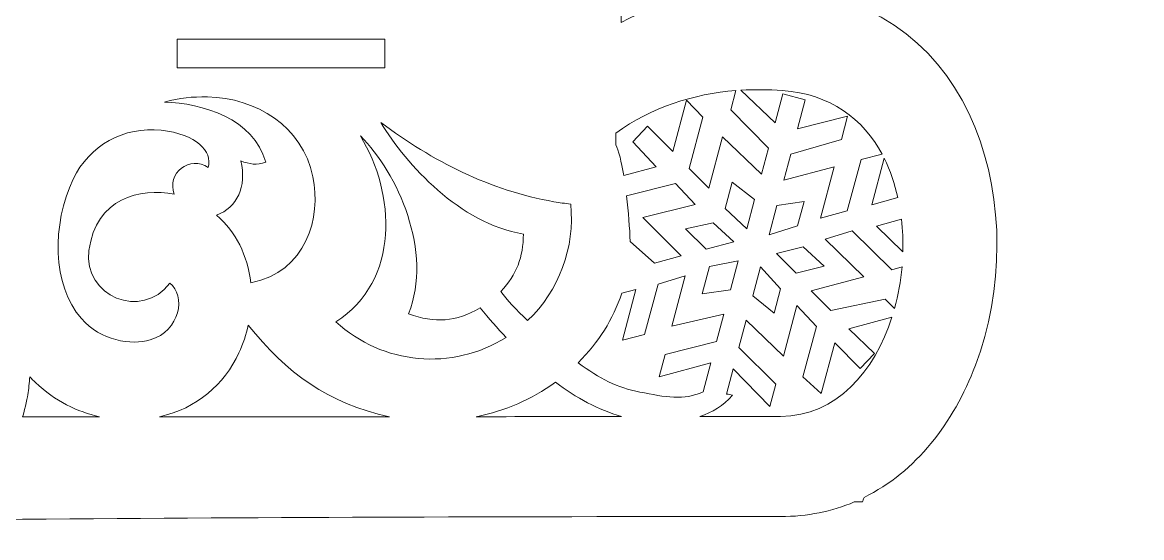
# Model space of a CAD drawing. Header units: centimetres. Extents: x -37.2 to 46.1, y -22.8 to 27.9.
# Drawn here: x 29.23 to 44.77, y -22.83 to -15.68 of the extents above; entities that cross this region are included whole.
import ezdxf

# ---------------------------------------------------------------- set-up
doc = ezdxf.new("R2010")
doc.units = ezdxf.units.CM
doc.header["$MEASUREMENT"] = 0
doc.layers.add('layer 1', color=7, linetype='Continuous')

msp = doc.modelspace()

# ---------------------------------------------------------------- linework, layer by layer
at = {"layer": 'layer 1', "color": 142, "lineweight": 9}
for points, knots in [([(5.04138, -7.22903), (5.04138, -7.22903), (5.04138, -7.80486), (5.04138, -7.80486), (5.04138, -7.80486), (4.11974, -8.68208), (3.58539, -9.56149), (3.36251, -10.50175), (3.36251, -10.50175), (3.05232, -11.81044), (3.3578, -13.15915), (4.07231, -14.72373), (4.07231, -14.72373), (4.15243, -14.89916), (4.21135, -15.0615), (4.25166, -15.21113), (4.25166, -15.21113), (4.25166, -15.21113), (4.0465, -15.4784), (4.0465, -15.4784), (4.0465, -15.4784), (4.0465, -15.4784), (3.81004, -15.51384), (3.81004, -15.51384), (3.81004, -15.51384), (3.81004, -15.51384), (4.02782, -15.2193), (4.02782, -15.2193), (4.02782, -15.2193), (4.02782, -15.2193), (3.93349, -15.14337), (3.93349, -15.14337), (3.93349, -15.14337), (3.93349, -15.14337), (3.63977, -15.53223), (3.63977, -15.53223), (3.63977, -15.53223), (3.60258, -15.4427), (3.58737, -15.38952), (3.47088, -15.31459), (3.47088, -15.31459), (3.47088, -15.31459), (3.91715, -15.12923), (3.91715, -15.12923), (3.91715, -15.12923), (3.91715, -15.12923), (3.87266, -15.02212), (3.87266, -15.02212), (3.87266, -15.02212), (3.87266, -15.02212), (3.53611, -15.15668), (3.53611, -15.15668), (3.53611, -15.15668), (3.53611, -15.15668), (3.63003, -14.9293), (3.63003, -14.9293), (3.63003, -14.9293), (3.63003, -14.9293), (3.96919, -14.78842), (3.96919, -14.78842), (3.96919, -14.78842), (3.96919, -14.78842), (3.91578, -14.68502), (3.91578, -14.68502), (3.91578, -14.68502), (3.91578, -14.68502), (3.69525, -14.7714), (3.69525, -14.7714), (3.69525, -14.7714), (3.69525, -14.7714), (3.76831, -14.59453), (3.76831, -14.59453), (3.76831, -14.59453), (3.76831, -14.59453), (3.66093, -14.55018), (3.66093, -14.55018), (3.66093, -14.55018), (3.66093, -14.55018), (3.58787, -14.72703), (3.58787, -14.72703), (3.58787, -14.72703), (3.58787, -14.72703), (3.49258, -14.51022), (3.49258, -14.51022), (3.49258, -14.51022), (3.49258, -14.51022), (3.38177, -14.54578), (3.38177, -14.54578), (3.38177, -14.54578), (3.38177, -14.54578), (3.52265, -14.88494), (3.52265, -14.88494), (3.52265, -14.88494), (3.52265, -14.88494), (3.42873, -15.11233), (3.42873, -15.11233), (3.42873, -15.11233), (3.42873, -15.11233), (3.28524, -14.77949), (3.28524, -14.77949), (3.28524, -14.77949), (3.28524, -14.77949), (3.17814, -14.82397), (3.17814, -14.82397), (3.17814, -14.82397), (3.17814, -14.82397), (3.3635, -15.27024), (3.3635, -15.27024), (3.3635, -15.27024), (3.3635, -15.27024), (3.34194, -15.26873), (3.34194, -15.26873), (3.34194, -15.26873), (3.25672, -15.24832), (3.17282, -15.26049), (3.09025, -15.30526), (3.09025, -15.30526), (3.09025, -15.30526), (3.15026, -14.81985), (3.15026, -14.81985), (3.15026, -14.81985), (3.15026, -14.81985), (3.02984, -14.80708), (3.02984, -14.80708), (3.02984, -14.80708), (3.02984, -14.80708), (2.98259, -15.17206), (2.98259, -15.17206), (2.98259, -15.17206), (2.98259, -15.17206), (2.83375, -14.97748), (2.83375, -14.97748), (2.83375, -14.97748), (2.83375, -14.97748), (2.88731, -14.61512), (2.88731, -14.61512), (2.88731, -14.61512), (2.88731, -14.61512), (2.76949, -14.59603), (2.76949, -14.59603), (2.76949, -14.59603), (2.76949, -14.59603), (2.73503, -14.84059), (2.73503, -14.84059), (2.73503, -14.84059), (2.73503, -14.84059), (2.61365, -14.68693), (2.61365, -14.68693), (2.61365, -14.68693), (2.61365, -14.68693), (2.52398, -14.7608), (2.52398, -14.7608), (2.52398, -14.7608), (2.52398, -14.7608), (2.63904, -14.91184), (2.63904, -14.91184), (2.63904, -14.91184), (2.63904, -14.91184), (2.39449, -14.87739), (2.39449, -14.87739), (2.39449, -14.87739), (2.39449, -14.87739), (2.38804, -15.00041), (2.38804, -15.00041), (2.38804, -15.00041), (2.38804, -15.00041), (2.73777, -15.04874), (2.73777, -15.04874), (2.73777, -15.04874), (2.73777, -15.04874), (2.89554, -15.23962), (2.89554, -15.23962), (2.89554, -15.23962), (2.89554, -15.23962), (2.52797, -15.19869), (2.52797, -15.19869), (2.52797, -15.19869), (2.52797, -15.19869), (2.51779, -15.3128), (2.51779, -15.3128), (2.51779, -15.3128), (2.51779, -15.3128), (2.99427, -15.37651), (2.99427, -15.37651), (2.99427, -15.37651), (2.97684, -15.41868), (2.9363, -15.42787), (2.91683, -15.49241), (2.91683, -15.49241), (2.91683, -15.49241), (2.88991, -15.62917), (2.88991, -15.62917), (2.88991, -15.62917), (2.88991, -15.62917), (2.50736, -15.33807), (2.50736, -15.33807), (2.50736, -15.33807), (2.50736, -15.33807), (2.43143, -15.4324), (2.43143, -15.4324), (2.43143, -15.4324), (2.43143, -15.4324), (2.72335, -15.65649), (2.72335, -15.65649), (2.72335, -15.65649), (2.72335, -15.65649), (2.47427, -15.6867), (2.47427, -15.6867), (2.47427, -15.6867), (2.47427, -15.6867), (2.19498, -15.46782), (2.19498, -15.46782), (2.19498, -15.46782), (2.19498, -15.46782), (2.11272, -15.55954), (2.11272, -15.55954), (2.11272, -15.55954), (2.11272, -15.55954), (2.3077, -15.71402), (2.3077, -15.71402), (2.3077, -15.71402), (2.3077, -15.71402), (2.12219, -15.73351), (2.12219, -15.73351), (2.12219, -15.73351), (2.12219, -15.73351), (2.13099, -15.85545), (2.13099, -15.85545), (2.13099, -15.85545), (2.13099, -15.85545), (2.32542, -15.83226), (2.32542, -15.83226), (2.32542, -15.83226), (2.32542, -15.83226), (2.17986, -16.02352), (2.17986, -16.02352), (2.17986, -16.02352), (2.17986, -16.02352), (2.27681, -16.09314), (2.27681, -16.09314), (2.27681, -16.09314), (2.27681, -16.09314), (2.49197, -15.80492), (2.49197, -15.80492), (2.49197, -15.80492), (2.49197, -15.80492), (2.73474, -15.77211), (2.73474, -15.77211), (2.73474, -15.77211), (2.73474, -15.77211), (2.51066, -16.06403), (2.51066, -16.06403), (2.51066, -16.06403), (2.51066, -16.06403), (2.60759, -16.13365), (2.60759, -16.13365), (2.60759, -16.13365), (2.60759, -16.13365), (2.90872, -15.76263), (2.90872, -15.76263), (2.90872, -15.76263), (2.93563, -15.85262), (2.99069, -15.92219), (3.0739, -15.97136), (3.0739, -15.97136), (3.0739, -15.97136), (2.62764, -16.15672), (2.62764, -16.15672), (2.62764, -16.15672), (2.62764, -16.15672), (2.67474, -16.2575), (2.67474, -16.2575), (2.67474, -16.2575), (2.67474, -16.2575), (3.01129, -16.12294), (3.01129, -16.12294), (3.01129, -16.12294), (3.01129, -16.12294), (2.91736, -16.35034), (2.91736, -16.35034), (2.91736, -16.35034), (2.91736, -16.35034), (2.57908, -16.48911), (2.57908, -16.48911), (2.57908, -16.48911), (2.57908, -16.48911), (2.62727, -16.59704), (2.62727, -16.59704), (2.62727, -16.59704), (2.53945, -16.55959), (2.45776, -16.51209), (2.38493, -16.45452), (2.38493, -16.45452), (2.12967, -16.25279), (1.99271, -15.8816), (2.13259, -15.32621), (2.13259, -15.32621), (2.41633, -14.19966), (2.07142, -13.07487), (1.31467, -12.2466), (1.31467, -12.2466), (0.62726, -11.49422), (-0.42188, -10.97805), (-1.45658, -11.12116), (-1.45658, -11.12116), (-3.77727, -11.44212), (-4.74234, -13.38298), (-4.47224, -15.58046), (-4.47224, -15.58046), (-4.42456, -15.96838), (-4.33878, -16.36589), (-4.21669, -16.76513), (-4.21669, -16.76513), (-4.79473, -16.86683), (-5.32915, -17.2274), (-5.5415, -17.87243), (-5.5415, -17.87243), (-5.65942, -18.23307), (-5.61338, -18.73274), (-5.28413, -19.05845), (-5.28413, -19.05845), (-5.01169, -19.29137), (-4.67593, -19.31282), (-4.41263, -19.05845), (-4.41263, -19.05845), (-4.12002, -18.75623), (-4.35351, -18.23307), (-4.76036, -18.28443), (-4.76036, -18.28443), (-4.85108, -17.97684), (-4.64613, -17.81971), (-4.35619, -17.79154), (-4.35619, -17.79154), (-4.11173, -17.77077), (-3.80631, -17.94811), (-3.47977, -18.45663), (-3.47977, -18.45663), (-3.43698, -18.53111), (-3.39301, -18.6043), (-3.34818, -18.67755), (-3.34818, -18.67755), (-2.2276, -20.48726), (-0.51073, -21.54817), (2.42099, -22.1322), (2.42099, -22.1322), (5.48001, -22.74159), (9.91313, -22.82743), (16.50877, -22.72871), (16.50877, -22.72871), (26.61682, -22.57742), (31.69118, -22.53529), (39.75325, -22.53529), (39.75325, -22.53529), (40.12609, -22.53529), (40.4675, -22.46321), (40.7757, -22.3332), (40.7757, -22.3332), (40.7757, -22.3332), (40.89259, -22.33345), (40.89259, -22.33345), (40.89259, -22.33345), (40.89259, -22.31752), (40.89981, -22.29612), (40.91347, -22.27006), (40.91347, -22.27006), (41.63048, -21.91592), (42.15383, -21.23918), (42.45852, -20.43673), (42.45852, -20.43673), (43.24648, -18.36154), (42.51304, -15.42093), (39.8571, -15.2402), (39.8571, -15.2402), (38.69057, -15.16083), (38.1064, -15.39247), (37.54139, -15.68056), (37.54139, -15.68056), (37.54139, -15.68056), (37.54139, -10.36566), (37.54139, -10.36566), (37.54139, -10.36566), (39.02251, -10.411), (40.66563, -9.33482), (41.2405, -8.11794), (41.2405, -8.11794), (41.8106, -6.91113), (41.73556, -5.27261), (41.37358, -3.97873), (41.37358, -3.97873), (41.53178, -4.02868), (41.69777, -4.05556), (41.86662, -4.06129), (41.86662, -4.06129), (42.86671, -4.13567), (43.68738, -3.52313), (44.11011, -2.68933), (44.11011, -2.68933), (44.76561, -1.39644), (44.23801, 0.49636), (43.22619, 1.41474), (43.22619, 1.41474), (43.17437, 1.46064), (43.12191, 1.5028), (43.0686, 1.54245), (43.0686, 1.54245), (42.8948, 1.68796), (42.70495, 1.81484), (42.50263, 1.91308), (42.50263, 1.91308), (41.48407, 2.41504), (40.10785, 2.33105), (39.02131, 1.67297), (39.02131, 1.67297), (37.93501, 1.01528), (37.14131, -0.21827), (36.68906, -1.36518), (36.68906, -1.36518), (36.23759, -2.51069), (36.13334, -3.57314), (35.89227, -4.40207), (35.89227, -4.40207), (35.65025, -5.23281), (35.27814, -5.8283), (34.84764, -6.15491), (34.84764, -6.15491), (34.48777, -6.4347), (34.09102, -6.51931), (33.79801, -6.3093), (33.79801, -6.3093), (33.79801, -6.3093), (33.79809, -6.30915), (33.79809, -6.30915), (33.79809, -6.30915), (34.10489, -5.73389), (33.71261, -5.34756), (33.32365, -5.38679), (33.32365, -5.38679), (31.82911, -5.23127), (29.60017, -9.3815), (28.127, -10.25573), (28.127, -10.25573), (26.64157, -11.13724), (26.03771, -11.22866), (24.61122, -10.53215), (24.61122, -10.53215), (25.31235, -10.71002), (26.35719, -10.59902), (26.58322, -9.82779), (26.58322, -9.82779), (26.39824, -9.77087), (26.2211, -9.75273), (26.02872, -9.77087), (26.02872, -9.77087), (26.37399, -9.42475), (26.51633, -8.93082), (26.34194, -8.49381), (26.34194, -8.49381), (26.21661, -8.17975), (26.04896, -8.10899), (25.84064, -8.0367), (25.84064, -8.0367), (25.08886, -7.77585), (24.84623, -8.91499), (25.64981, -8.92602), (25.64981, -8.92602), (25.66819, -9.2277), (25.45115, -9.48596), (25.12116, -9.63751), (25.12116, -9.63751), (24.7317, -9.82211), (24.18973, -9.85413), (23.54647, -9.69439), (23.54647, -9.69439), (22.90481, -9.53469), (22.16573, -9.17895), (21.2308, -9.04556), (21.2308, -9.04556), (20.41389, -8.92915), (19.44789, -8.97775), (18.63457, -9.34654), (18.63457, -9.34654), (18.63457, -9.34654), (18.6342, -9.34666), (18.6342, -9.34666), (18.6342, -9.34666), (17.81908, -9.61102), (16.12254, -10.49685), (14.9614, -10.26498), (14.9614, -10.26498), (13.58409, -9.98683), (11.95365, -9.04502), (11.07222, -7.14028), (11.07222, -7.14028), (11.63012, -7.91397), (12.74654, -8.69541), (13.55443, -8.12621), (13.55443, -8.12621), (13.41483, -7.91221), (13.25356, -7.74322), (13.04973, -7.59706), (13.04973, -7.59706), (13.65321, -7.54956), (14.16829, -7.18298), (14.32719, -6.60247), (14.32719, -6.60247), (14.44138, -6.18526), (14.32938, -5.97236), (14.17837, -5.7233), (14.17837, -5.7233), (13.63337, -4.82445), (12.53018, -5.74297), (13.31575, -6.4392), (13.31575, -6.4392), (13.10525, -6.75293), (12.69507, -6.82299), (12.25416, -6.69127), (12.25416, -6.69127), (11.72945, -6.54151), (11.16971, -6.11093), (10.65525, -5.4045), (10.65525, -5.4045), (10.14235, -4.69948), (9.68179, -3.71768), (8.85919, -2.78852), (8.85919, -2.78852), (8.03538, -1.85831), (6.85387, -0.97512), (5.58633, -0.75725), (5.58633, -0.75725), (4.31841, -0.53911), (2.96666, -0.98351), (2.15754, -1.85483), (2.15754, -1.85483), (1.38105, -2.68159), (0.97107, -3.71284), (1.3237, -5.32958), (1.3237, -5.32958), (1.67633, -6.94634), (2.94462, -8.04961), (4.79523, -7.35661), (4.79523, -7.35661), (4.88034, -7.3195), (4.96266, -7.27697), (5.04138, -7.22903)], [0, 0, 0, 0, 0.00729927, 0.00729927, 0.00729927, 0.00729927, 0.01459854, 0.01459854, 0.01459854, 0.01459854, 0.02189781, 0.02189781, 0.02189781, 0.02189781, 0.02919708, 0.02919708, 0.02919708, 0.02919708, 0.03649635, 0.03649635, 0.03649635, 0.03649635, 0.04379562, 0.04379562, 0.04379562, 0.04379562, 0.05109489, 0.05109489, 0.05109489, 0.05109489, 0.05839416, 0.05839416, 0.05839416, 0.05839416, 0.06569343, 0.06569343, 0.06569343, 0.06569343, 0.0729927, 0.0729927, 0.0729927, 0.0729927, 0.08029197, 0.08029197, 0.08029197, 0.08029197, 0.08759124, 0.08759124, 0.08759124, 0.08759124, 0.09489051, 0.09489051, 0.09489051, 0.09489051, 0.10218978, 0.10218978, 0.10218978, 0.10218978, 0.10948905, 0.10948905, 0.10948905, 0.10948905, 0.11678832, 0.11678832, 0.11678832, 0.11678832, 0.12408759, 0.12408759, 0.12408759, 0.12408759, 0.13138686, 0.13138686, 0.13138686, 0.13138686, 0.13868613, 0.13868613, 0.13868613, 0.13868613, 0.1459854, 0.1459854, 0.1459854, 0.1459854, 0.15328467, 0.15328467, 0.15328467, 0.15328467, 0.16058394, 0.16058394, 0.16058394, 0.16058394, 0.16788321, 0.16788321, 0.16788321, 0.16788321, 0.17518248, 0.17518248, 0.17518248, 0.17518248, 0.18248175, 0.18248175, 0.18248175, 0.18248175, 0.18978102, 0.18978102, 0.18978102, 0.18978102, 0.19708029, 0.19708029, 0.19708029, 0.19708029, 0.20437956, 0.20437956, 0.20437956, 0.20437956, 0.21167883, 0.21167883, 0.21167883, 0.21167883, 0.2189781, 0.2189781, 0.2189781, 0.2189781, 0.22627737, 0.22627737, 0.22627737, 0.22627737, 0.23357664, 0.23357664, 0.23357664, 0.23357664, 0.24087591, 0.24087591, 0.24087591, 0.24087591, 0.24817518, 0.24817518, 0.24817518, 0.24817518, 0.25547445, 0.25547445, 0.25547445, 0.25547445, 0.26277372, 0.26277372, 0.26277372, 0.26277372, 0.27007299, 0.27007299, 0.27007299, 0.27007299, 0.27737226, 0.27737226, 0.27737226, 0.27737226, 0.28467153, 0.28467153, 0.28467153, 0.28467153, 0.2919708, 0.2919708, 0.2919708, 0.2919708, 0.29927007, 0.29927007, 0.29927007, 0.29927007, 0.30656934, 0.30656934, 0.30656934, 0.30656934, 0.31386861, 0.31386861, 0.31386861, 0.31386861, 0.32116788, 0.32116788, 0.32116788, 0.32116788, 0.32846715, 0.32846715, 0.32846715, 0.32846715, 0.33576642, 0.33576642, 0.33576642, 0.33576642, 0.34306569, 0.34306569, 0.34306569, 0.34306569, 0.35036496, 0.35036496, 0.35036496, 0.35036496, 0.35766423, 0.35766423, 0.35766423, 0.35766423, 0.3649635, 0.3649635, 0.3649635, 0.3649635, 0.37226277, 0.37226277, 0.37226277, 0.37226277, 0.37956204, 0.37956204, 0.37956204, 0.37956204, 0.38686131, 0.38686131, 0.38686131, 0.38686131, 0.39416058, 0.39416058, 0.39416058, 0.39416058, 0.40145985, 0.40145985, 0.40145985, 0.40145985, 0.40875912, 0.40875912, 0.40875912, 0.40875912, 0.41605839, 0.41605839, 0.41605839, 0.41605839, 0.42335766, 0.42335766, 0.42335766, 0.42335766, 0.43065693, 0.43065693, 0.43065693, 0.43065693, 0.4379562, 0.4379562, 0.4379562, 0.4379562, 0.44525547, 0.44525547, 0.44525547, 0.44525547, 0.45255474, 0.45255474, 0.45255474, 0.45255474, 0.45985401, 0.45985401, 0.45985401, 0.45985401, 0.46715328, 0.46715328, 0.46715328, 0.46715328, 0.47445255, 0.47445255, 0.47445255, 0.47445255, 0.48175182, 0.48175182, 0.48175182, 0.48175182, 0.48905109, 0.48905109, 0.48905109, 0.48905109, 0.49635036, 0.49635036, 0.49635036, 0.49635036, 0.50364964, 0.50364964, 0.50364964, 0.50364964, 0.51094891, 0.51094891, 0.51094891, 0.51094891, 0.51824818, 0.51824818, 0.51824818, 0.51824818, 0.52554745, 0.52554745, 0.52554745, 0.52554745, 0.53284672, 0.53284672, 0.53284672, 0.53284672, 0.54014599, 0.54014599, 0.54014599, 0.54014599, 0.54744526, 0.54744526, 0.54744526, 0.54744526, 0.55474453, 0.55474453, 0.55474453, 0.55474453, 0.5620438, 0.5620438, 0.5620438, 0.5620438, 0.56934307, 0.56934307, 0.56934307, 0.56934307, 0.57664234, 0.57664234, 0.57664234, 0.57664234, 0.58394161, 0.58394161, 0.58394161, 0.58394161, 0.59124088, 0.59124088, 0.59124088, 0.59124088, 0.59854015, 0.59854015, 0.59854015, 0.59854015, 0.60583942, 0.60583942, 0.60583942, 0.60583942, 0.61313869, 0.61313869, 0.61313869, 0.61313869, 0.62043796, 0.62043796, 0.62043796, 0.62043796, 0.62773723, 0.62773723, 0.62773723, 0.62773723, 0.6350365, 0.6350365, 0.6350365, 0.6350365, 0.64233577, 0.64233577, 0.64233577, 0.64233577, 0.64963504, 0.64963504, 0.64963504, 0.64963504, 0.65693431, 0.65693431, 0.65693431, 0.65693431, 0.66423358, 0.66423358, 0.66423358, 0.66423358, 0.67153285, 0.67153285, 0.67153285, 0.67153285, 0.67883212, 0.67883212, 0.67883212, 0.67883212, 0.68613139, 0.68613139, 0.68613139, 0.68613139, 0.69343066, 0.69343066, 0.69343066, 0.69343066, 0.70072993, 0.70072993, 0.70072993, 0.70072993, 0.7080292, 0.7080292, 0.7080292, 0.7080292, 0.71532847, 0.71532847, 0.71532847, 0.71532847, 0.72262774, 0.72262774, 0.72262774, 0.72262774, 0.72992701, 0.72992701, 0.72992701, 0.72992701, 0.73722628, 0.73722628, 0.73722628, 0.73722628, 0.74452555, 0.74452555, 0.74452555, 0.74452555, 0.75182482, 0.75182482, 0.75182482, 0.75182482, 0.75912409, 0.75912409, 0.75912409, 0.75912409, 0.76642336, 0.76642336, 0.76642336, 0.76642336, 0.77372263, 0.77372263, 0.77372263, 0.77372263, 0.7810219, 0.7810219, 0.7810219, 0.7810219, 0.78832117, 0.78832117, 0.78832117, 0.78832117, 0.79562044, 0.79562044, 0.79562044, 0.79562044, 0.80291971, 0.80291971, 0.80291971, 0.80291971, 0.81021898, 0.81021898, 0.81021898, 0.81021898, 0.81751825, 0.81751825, 0.81751825, 0.81751825, 0.82481752, 0.82481752, 0.82481752, 0.82481752, 0.83211679, 0.83211679, 0.83211679, 0.83211679, 0.83941606, 0.83941606, 0.83941606, 0.83941606, 0.84671533, 0.84671533, 0.84671533, 0.84671533, 0.8540146, 0.8540146, 0.8540146, 0.8540146, 0.86131387, 0.86131387, 0.86131387, 0.86131387, 0.86861314, 0.86861314, 0.86861314, 0.86861314, 0.87591241, 0.87591241, 0.87591241, 0.87591241, 0.88321168, 0.88321168, 0.88321168, 0.88321168, 0.89051095, 0.89051095, 0.89051095, 0.89051095, 0.89781022, 0.89781022, 0.89781022, 0.89781022, 0.90510949, 0.90510949, 0.90510949, 0.90510949, 0.91240876, 0.91240876, 0.91240876, 0.91240876, 0.91970803, 0.91970803, 0.91970803, 0.91970803, 0.9270073, 0.9270073, 0.9270073, 0.9270073, 0.93430657, 0.93430657, 0.93430657, 0.93430657, 0.94160584, 0.94160584, 0.94160584, 0.94160584, 0.94890511, 0.94890511, 0.94890511, 0.94890511, 0.95620438, 0.95620438, 0.95620438, 0.95620438, 0.96350365, 0.96350365, 0.96350365, 0.96350365, 0.97080292, 0.97080292, 0.97080292, 0.97080292, 0.97810219, 0.97810219, 0.97810219, 0.97810219, 0.98540146, 0.98540146, 0.98540146, 0.98540146, 1, 1, 1, 1]), ([(34.25957, -15.91228), (34.25957, -15.91228), (33.90666, -15.91228), (33.90666, -15.91228), (33.90666, -15.91228), (33.90666, -15.91228), (31.37775, -15.91228), (31.37775, -15.91228), (31.37775, -15.91228), (31.37775, -15.91228), (31.37775, -16.31228), (31.37775, -16.31228), (31.37775, -16.31228), (31.37775, -16.31228), (34.25957, -16.31228), (34.25957, -16.31228), (34.25957, -16.31228), (34.25957, -16.31228), (34.25957, -15.91228), (34.25957, -15.91228)], [0, 0, 0, 0, 0.16666667, 0.16666667, 0.16666667, 0.16666667, 0.33333333, 0.33333333, 0.33333333, 0.33333333, 0.5, 0.5, 0.5, 0.5, 0.66666667, 0.66666667, 0.66666667, 0.66666667, 1, 1, 1, 1]), ([(37.46541, -17.37764), (37.46541, -17.37764), (37.46541, -17.21471), (37.46541, -17.21471), (37.46541, -17.21471), (37.95808, -16.85965), (38.54264, -16.67031), (39.13388, -16.62533), (39.13388, -16.62533), (39.13388, -16.62533), (39.06191, -16.89396), (39.06191, -16.89396), (39.06191, -16.89396), (39.06191, -16.89396), (39.58423, -17.42382), (39.58423, -17.42382), (39.58423, -17.42382), (39.58423, -17.42382), (39.48676, -17.78761), (39.48676, -17.78761), (39.48676, -17.78761), (39.48676, -17.78761), (38.94735, -17.26762), (38.94735, -17.26762), (38.94735, -17.26762), (38.94735, -17.26762), (38.75601, -17.98175), (38.75601, -17.98175), (38.75601, -17.98175), (38.75601, -17.98175), (38.48317, -17.70647), (38.48317, -17.70647), (38.48317, -17.70647), (38.48317, -17.70647), (38.67451, -16.99234), (38.67451, -16.99234), (38.67451, -16.99234), (38.67451, -16.99234), (38.44834, -16.75845), (38.44834, -16.75845), (38.44834, -16.75845), (38.44834, -16.75845), (38.25701, -17.47258), (38.25701, -17.47258), (38.25701, -17.47258), (38.25701, -17.47258), (37.90428, -17.11813), (37.90428, -17.11813), (37.90428, -17.11813), (37.90428, -17.11813), (37.70095, -17.33804), (37.70095, -17.33804), (37.70095, -17.33804), (37.70095, -17.33804), (38.02672, -17.68527), (38.02672, -17.68527), (38.02672, -17.68527), (38.02672, -17.68527), (37.57527, -17.80183), (37.57527, -17.80183), (37.57527, -17.80183), (37.54427, -17.6123), (37.50696, -17.45455), (37.46541, -17.37764)], [0, 0, 0, 0, 0.05882353, 0.05882353, 0.05882353, 0.05882353, 0.11764706, 0.11764706, 0.11764706, 0.11764706, 0.17647059, 0.17647059, 0.17647059, 0.17647059, 0.23529412, 0.23529412, 0.23529412, 0.23529412, 0.29411765, 0.29411765, 0.29411765, 0.29411765, 0.35294118, 0.35294118, 0.35294118, 0.35294118, 0.41176471, 0.41176471, 0.41176471, 0.41176471, 0.47058824, 0.47058824, 0.47058824, 0.47058824, 0.52941176, 0.52941176, 0.52941176, 0.52941176, 0.58823529, 0.58823529, 0.58823529, 0.58823529, 0.64705882, 0.64705882, 0.64705882, 0.64705882, 0.70588235, 0.70588235, 0.70588235, 0.70588235, 0.76470588, 0.76470588, 0.76470588, 0.76470588, 0.82352941, 0.82352941, 0.82352941, 0.82352941, 0.88235294, 0.88235294, 0.88235294, 0.88235294, 1, 1, 1, 1]), ([(40.09632, -16.75231), (40.09632, -16.75231), (39.98802, -17.15653), (39.98802, -17.15653), (39.98802, -17.15653), (39.98802, -17.15653), (40.68461, -16.98212), (40.68461, -16.98212), (40.68461, -16.98212), (40.68461, -16.98212), (40.59796, -17.3055), (40.59796, -17.3055), (40.59796, -17.3055), (40.59796, -17.3055), (39.89415, -17.50687), (39.89415, -17.50687), (39.89415, -17.50687), (39.89415, -17.50687), (39.79668, -17.87064), (39.79668, -17.87064), (39.79668, -17.87064), (39.79668, -17.87064), (40.49689, -17.68279), (40.49689, -17.68279), (40.49689, -17.68279), (40.49689, -17.68279), (40.30555, -18.39691), (40.30555, -18.39691), (40.30555, -18.39691), (40.30555, -18.39691), (40.67946, -18.29492), (40.67946, -18.29492), (40.67946, -18.29492), (40.67946, -18.29492), (40.8708, -17.58079), (40.8708, -17.58079), (40.8708, -17.58079), (40.8708, -17.58079), (41.16403, -17.50979), (41.16403, -17.50979), (41.16403, -17.50979), (40.90158, -17.02373), (40.44643, -16.6704), (39.7752, -16.62473), (39.7752, -16.62473), (39.58714, -16.61194), (39.39496, -16.60935), (39.20142, -16.62078), (39.20142, -16.62078), (39.20142, -16.62078), (39.6781, -17.0735), (39.6781, -17.0735), (39.6781, -17.0735), (39.6781, -17.0735), (39.7864, -16.66926), (39.7864, -16.66926), (39.7864, -16.66926), (39.7864, -16.66926), (40.09632, -16.75231), (40.09632, -16.75231)], [0, 0, 0, 0, 0.0625, 0.0625, 0.0625, 0.0625, 0.125, 0.125, 0.125, 0.125, 0.1875, 0.1875, 0.1875, 0.1875, 0.25, 0.25, 0.25, 0.25, 0.3125, 0.3125, 0.3125, 0.3125, 0.375, 0.375, 0.375, 0.375, 0.4375, 0.4375, 0.4375, 0.4375, 0.5, 0.5, 0.5, 0.5, 0.5625, 0.5625, 0.5625, 0.5625, 0.625, 0.625, 0.625, 0.625, 0.6875, 0.6875, 0.6875, 0.6875, 0.75, 0.75, 0.75, 0.75, 0.8125, 0.8125, 0.8125, 0.8125, 0.875, 0.875, 0.875, 0.875, 1, 1, 1, 1]), ([(31.79787, -16.71228), (31.57823, -16.71228), (31.4205, -16.72507), (31.19984, -16.78423), (31.19984, -16.78423), (31.72682, -16.80175), (32.43887, -17.01094), (32.60534, -17.61897), (32.60534, -17.61897), (32.48185, -17.66052), (32.37833, -17.65228), (32.26001, -17.59871), (32.26001, -17.59871), (32.34736, -17.96386), (32.20634, -18.2469), (31.92289, -18.35546), (31.92289, -18.35546), (32.19458, -18.58918), (32.35328, -18.90933), (32.39724, -19.29358), (32.39724, -19.29358), (33.17637, -19.14174), (33.37654, -18.3836), (33.26096, -17.82267), (33.26096, -17.82267), (33.11403, -17.11618), (32.47482, -16.73031), (31.79787, -16.71228)], [0, 0, 0, 0, 0.125, 0.125, 0.125, 0.125, 0.25, 0.25, 0.25, 0.25, 0.375, 0.375, 0.375, 0.375, 0.5, 0.5, 0.5, 0.5, 0.625, 0.625, 0.625, 0.625, 0.75, 0.75, 0.75, 0.75, 1, 1, 1, 1]), ([(36.60732, -18.16753), (36.60732, -18.16753), (36.60722, -18.16751), (36.60722, -18.16751), (36.60722, -18.16751), (35.72579, -18.01562), (34.91614, -17.60276), (34.20314, -17.06728), (34.20314, -17.06728), (34.56705, -17.66052), (35.29425, -18.46814), (36.1824, -18.61585), (36.1824, -18.61585), (36.1824, -18.93803), (36.08813, -19.17542), (35.8718, -19.41141), (35.8718, -19.41141), (35.94987, -19.52544), (36.08436, -19.66904), (36.24155, -19.81675), (36.24155, -19.81675), (36.67943, -19.40215), (36.90129, -18.80373), (36.83942, -18.20122), (36.83942, -18.20122), (36.76152, -18.19203), (36.68415, -18.18076), (36.60732, -18.16753)], [0, 0, 0, 0, 0.125, 0.125, 0.125, 0.125, 0.25, 0.25, 0.25, 0.25, 0.375, 0.375, 0.375, 0.375, 0.5, 0.5, 0.5, 0.5, 0.625, 0.625, 0.625, 0.625, 0.75, 0.75, 0.75, 0.75, 1, 1, 1, 1]), ([(29.93298, -17.85357), (30.15194, -17.38913), (30.643, -17.11855), (31.15307, -17.17619), (31.15307, -17.17619), (31.64599, -17.22977), (31.86788, -17.4644), (31.8087, -17.69386), (31.8087, -17.69386), (31.55587, -17.51557), (31.22291, -17.77595), (31.33709, -18.0645), (31.33709, -18.0645), (30.85686, -17.97243), (30.25254, -18.11409), (30.15176, -18.84256), (30.15176, -18.84256), (30.06473, -19.48389), (30.89095, -19.81675), (31.27242, -19.29634), (31.27242, -19.29634), (31.50302, -19.46657), (31.41958, -19.96304), (31.00377, -20.08364), (31.00377, -20.08364), (30.73791, -20.16164), (30.31445, -20.09741), (30.04719, -19.78996), (30.04719, -19.78996), (29.64211, -19.32859), (29.63412, -18.4795), (29.93298, -17.85357)], [0, 0, 0, 0, 0.11111111, 0.11111111, 0.11111111, 0.11111111, 0.22222222, 0.22222222, 0.22222222, 0.22222222, 0.33333333, 0.33333333, 0.33333333, 0.33333333, 0.44444444, 0.44444444, 0.44444444, 0.44444444, 0.55555556, 0.55555556, 0.55555556, 0.55555556, 0.66666667, 0.66666667, 0.66666667, 0.66666667, 0.77777778, 0.77777778, 0.77777778, 0.77777778, 1, 1, 1, 1]), ([(33.58087, -19.83426), (34.47315, -19.26268), (34.40849, -18.05112), (33.91972, -17.25518), (33.91972, -17.25518), (34.44494, -17.77046), (34.92721, -18.86558), (34.59013, -19.72159), (34.59013, -19.72159), (34.95678, -19.85694), (35.24299, -19.83426), (35.58284, -19.64087), (35.58284, -19.64087), (35.70393, -19.78996), (35.82364, -19.92426), (35.94161, -20.05035), (35.94161, -20.05035), (35.19585, -20.51992), (34.22858, -20.42992), (33.58087, -19.83426)], [0, 0, 0, 0, 0.16666667, 0.16666667, 0.16666667, 0.16666667, 0.33333333, 0.33333333, 0.33333333, 0.33333333, 0.5, 0.5, 0.5, 0.5, 0.66666667, 0.66666667, 0.66666667, 0.66666667, 1, 1, 1, 1]), ([(41.19273, -17.56503), (41.19273, -17.56503), (41.01923, -18.21265), (41.01923, -18.21265), (41.01923, -18.21265), (41.01923, -18.21265), (41.38161, -18.10897), (41.38161, -18.10897), (41.38161, -18.10897), (41.33965, -17.92101), (41.27901, -17.73749), (41.19273, -17.56503)], [0, 0, 0, 0, 0.25, 0.25, 0.25, 0.25, 0.5, 0.5, 0.5, 0.5, 1, 1, 1, 1]), ([(37.66605, -18.71958), (37.66605, -18.71958), (38.0009, -19.0214), (38.0009, -19.0214), (38.0009, -19.0214), (38.0009, -19.0214), (38.37481, -18.9194), (38.37481, -18.9194), (38.37481, -18.9194), (38.37481, -18.9194), (37.839, -18.38593), (37.839, -18.38593), (37.839, -18.38593), (37.839, -18.38593), (38.56615, -18.20527), (38.56615, -18.20527), (38.56615, -18.20527), (38.56615, -18.20527), (38.29692, -17.91651), (38.29692, -17.91651), (38.29692, -17.91651), (38.29692, -17.91651), (37.61457, -18.08484), (37.61457, -18.08484), (37.61457, -18.08484), (37.64072, -18.30621), (37.65871, -18.53732), (37.66605, -18.71958)], [0, 0, 0, 0, 0.125, 0.125, 0.125, 0.125, 0.25, 0.25, 0.25, 0.25, 0.375, 0.375, 0.375, 0.375, 0.5, 0.5, 0.5, 0.5, 0.625, 0.625, 0.625, 0.625, 0.75, 0.75, 0.75, 0.75, 1, 1, 1, 1]), ([(39.08229, -17.89586), (39.08229, -17.89586), (38.98482, -18.25967), (38.98482, -18.25967), (38.98482, -18.25967), (38.98482, -18.25967), (39.2846, -18.54218), (39.2846, -18.54218), (39.2846, -18.54218), (39.2846, -18.54218), (39.39291, -18.13797), (39.39291, -18.13797), (39.39291, -18.13797), (39.39291, -18.13797), (39.08229, -17.89586), (39.08229, -17.89586)], [0, 0, 0, 0, 0.2, 0.2, 0.2, 0.2, 0.4, 0.4, 0.4, 0.4, 0.6, 0.6, 0.6, 0.6, 1, 1, 1, 1]), ([(39.70282, -18.22099), (39.70282, -18.22099), (39.59451, -18.62521), (39.59451, -18.62521), (39.59451, -18.62521), (39.59451, -18.62521), (39.98911, -18.49989), (39.98911, -18.49989), (39.98911, -18.49989), (39.98911, -18.49989), (40.07937, -18.16301), (40.07937, -18.16301), (40.07937, -18.16301), (40.07937, -18.16301), (39.70282, -18.22099), (39.70282, -18.22099)], [0, 0, 0, 0, 0.2, 0.2, 0.2, 0.2, 0.4, 0.4, 0.4, 0.4, 0.6, 0.6, 0.6, 0.6, 1, 1, 1, 1]), ([(38.43187, -18.54476), (38.43187, -18.54476), (38.71818, -18.82367), (38.71818, -18.82367), (38.71818, -18.82367), (38.71818, -18.82367), (39.10557, -18.72526), (39.10557, -18.72526), (39.10557, -18.72526), (39.10557, -18.72526), (38.81565, -18.45985), (38.81565, -18.45985), (38.81565, -18.45985), (38.81565, -18.45985), (38.43187, -18.54476), (38.43187, -18.54476)], [0, 0, 0, 0, 0.2, 0.2, 0.2, 0.2, 0.4, 0.4, 0.4, 0.4, 0.6, 0.6, 0.6, 0.6, 1, 1, 1, 1]), ([(41.43232, -18.41087), (41.43232, -18.41087), (41.08536, -18.50476), (41.08536, -18.50476), (41.08536, -18.50476), (41.08536, -18.50476), (41.45153, -18.86428), (41.45153, -18.86428), (41.45153, -18.86428), (41.45582, -18.71246), (41.44956, -18.56052), (41.43232, -18.41087)], [0, 0, 0, 0, 0.25, 0.25, 0.25, 0.25, 0.5, 0.5, 0.5, 0.5, 1, 1, 1, 1]), ([(41.43923, -19.07039), (41.43923, -19.07039), (41.2985, -19.11065), (41.2985, -19.11065), (41.2985, -19.11065), (41.2985, -19.11065), (40.74922, -18.57355), (40.74922, -18.57355), (40.74922, -18.57355), (40.74922, -18.57355), (40.37169, -18.68904), (40.37169, -18.68904), (40.37169, -18.68904), (40.37169, -18.68904), (40.91111, -19.20902), (40.91111, -19.20902), (40.91111, -19.20902), (40.91111, -19.20902), (40.18035, -19.40315), (40.18035, -19.40315), (40.18035, -19.40315), (40.18035, -19.40315), (40.45319, -19.67844), (40.45319, -19.67844), (40.45319, -19.67844), (40.45319, -19.67844), (41.20366, -19.51848), (41.20366, -19.51848), (41.20366, -19.51848), (41.20366, -19.51848), (41.33416, -19.64928), (41.33416, -19.64928), (41.33416, -19.64928), (41.38597, -19.46199), (41.42134, -19.26724), (41.43923, -19.07039)], [0, 0, 0, 0, 0.1, 0.1, 0.1, 0.1, 0.2, 0.2, 0.2, 0.2, 0.3, 0.3, 0.3, 0.3, 0.4, 0.4, 0.4, 0.4, 0.5, 0.5, 0.5, 0.5, 0.6, 0.6, 0.6, 0.6, 0.7, 0.7, 0.7, 0.7, 0.8, 0.8, 0.8, 0.8, 1, 1, 1, 1]), ([(39.69844, -18.88411), (39.69844, -18.88411), (39.97127, -19.15941), (39.97127, -19.15941), (39.97127, -19.15941), (39.97127, -19.15941), (40.35866, -19.06102), (40.35866, -19.06102), (40.35866, -19.06102), (40.35866, -19.06102), (40.06876, -18.79559), (40.06876, -18.79559), (40.06876, -18.79559), (40.06876, -18.79559), (39.69844, -18.88411), (39.69844, -18.88411)], [0, 0, 0, 0, 0.2, 0.2, 0.2, 0.2, 0.4, 0.4, 0.4, 0.4, 0.6, 0.6, 0.6, 0.6, 1, 1, 1, 1]), ([(38.66712, -19.44539), (38.66712, -19.44539), (39.05716, -19.39106), (39.05716, -19.39106), (39.05716, -19.39106), (39.05716, -19.39106), (39.16546, -18.98684), (39.16546, -18.98684), (39.16546, -18.98684), (39.16546, -18.98684), (38.76821, -19.06812), (38.76821, -19.06812), (38.76821, -19.06812), (38.76821, -19.06812), (38.66712, -19.44539), (38.66712, -19.44539)], [0, 0, 0, 0, 0.2, 0.2, 0.2, 0.2, 0.4, 0.4, 0.4, 0.4, 0.6, 0.6, 0.6, 0.6, 1, 1, 1, 1]), ([(39.36707, -19.47409), (39.36707, -19.47409), (39.66421, -19.71254), (39.66421, -19.71254), (39.66421, -19.71254), (39.66421, -19.71254), (39.75448, -19.3757), (39.75448, -19.3757), (39.75448, -19.3757), (39.75448, -19.3757), (39.47537, -19.06987), (39.47537, -19.06987), (39.47537, -19.06987), (39.47537, -19.06987), (39.36707, -19.47409), (39.36707, -19.47409)], [0, 0, 0, 0, 0.2, 0.2, 0.2, 0.2, 0.4, 0.4, 0.4, 0.4, 0.6, 0.6, 0.6, 0.6, 1, 1, 1, 1]), ([(38.67799, -20.80622), (38.67799, -20.80622), (38.78641, -20.4016), (38.78641, -20.4016), (38.78641, -20.4016), (38.78641, -20.4016), (38.06912, -20.59934), (38.06912, -20.59934), (38.06912, -20.59934), (38.06912, -20.59934), (38.15214, -20.28945), (38.15214, -20.28945), (38.15214, -20.28945), (38.15214, -20.28945), (38.86581, -20.10517), (38.86581, -20.10517), (38.86581, -20.10517), (38.86581, -20.10517), (38.96691, -19.72791), (38.96691, -19.72791), (38.96691, -19.72791), (38.96691, -19.72791), (38.24338, -19.89508), (38.24338, -19.89508), (38.24338, -19.89508), (38.24338, -19.89508), (38.43109, -19.19443), (38.43109, -19.19443), (38.43109, -19.19443), (38.43109, -19.19443), (38.05359, -19.3099), (38.05359, -19.3099), (38.05359, -19.3099), (38.05359, -19.3099), (37.86583, -20.01055), (37.86583, -20.01055), (37.86583, -20.01055), (37.86583, -20.01055), (37.55665, -20.08656), (37.55665, -20.08656), (37.55665, -20.08656), (37.55665, -20.08656), (37.74436, -19.38592), (37.74436, -19.38592), (37.74436, -19.38592), (37.74436, -19.38592), (37.55127, -19.43535), (37.55127, -19.43535), (37.55127, -19.43535), (37.42327, -19.80276), (37.23204, -20.11331), (36.94296, -20.40312), (36.94296, -20.40312), (37.24255, -20.62056), (37.48436, -20.74665), (37.80152, -20.80847), (37.80152, -20.80847), (38.15398, -20.8775), (38.41016, -20.92915), (38.67799, -20.80622)], [0, 0, 0, 0, 0.0625, 0.0625, 0.0625, 0.0625, 0.125, 0.125, 0.125, 0.125, 0.1875, 0.1875, 0.1875, 0.1875, 0.25, 0.25, 0.25, 0.25, 0.3125, 0.3125, 0.3125, 0.3125, 0.375, 0.375, 0.375, 0.375, 0.4375, 0.4375, 0.4375, 0.4375, 0.5, 0.5, 0.5, 0.5, 0.5625, 0.5625, 0.5625, 0.5625, 0.625, 0.625, 0.625, 0.625, 0.6875, 0.6875, 0.6875, 0.6875, 0.75, 0.75, 0.75, 0.75, 0.8125, 0.8125, 0.8125, 0.8125, 0.875, 0.875, 0.875, 0.875, 1, 1, 1, 1]), ([(41.29855, -19.76876), (41.29855, -19.76876), (40.70269, -19.93302), (40.70269, -19.93302), (40.70269, -19.93302), (40.70269, -19.93302), (41.05903, -20.27398), (41.05903, -20.27398), (41.05903, -20.27398), (41.05903, -20.27398), (40.8593, -20.48044), (40.8593, -20.48044), (40.8593, -20.48044), (40.8593, -20.48044), (40.50656, -20.12599), (40.50656, -20.12599), (40.50656, -20.12599), (40.50656, -20.12599), (40.31885, -20.82665), (40.31885, -20.82665), (40.31885, -20.82665), (40.31885, -20.82665), (40.06213, -20.599), (40.06213, -20.599), (40.06213, -20.599), (40.06213, -20.599), (40.24985, -19.89836), (40.24985, -19.89836), (40.24985, -19.89836), (40.24985, -19.89836), (39.98063, -19.60959), (39.98063, -19.60959), (39.98063, -19.60959), (39.98063, -19.60959), (39.79291, -20.31025), (39.79291, -20.31025), (39.79291, -20.31025), (39.79291, -20.31025), (39.27682, -19.81093), (39.27682, -19.81093), (39.27682, -19.81093), (39.27682, -19.81093), (39.17573, -20.1882), (39.17573, -20.1882), (39.17573, -20.1882), (39.17573, -20.1882), (39.68821, -20.701), (39.68821, -20.701), (39.68821, -20.701), (39.68821, -20.701), (39.60518, -21.0109), (39.60518, -21.0109), (39.60518, -21.0109), (39.60518, -21.0109), (39.09632, -20.48463), (39.09632, -20.48463), (39.09632, -20.48463), (39.09632, -20.48463), (39.0023, -20.83557), (39.0023, -20.83557), (39.0023, -20.83557), (39.02314, -20.83591), (39.01278, -20.83413), (39.08466, -20.85275), (39.08466, -20.85275), (38.96049, -20.99896), (38.80249, -21.0908), (38.63323, -21.14549), (38.63323, -21.14549), (39.02228, -21.14533), (39.393, -21.14533), (39.75325, -21.14533), (39.75325, -21.14533), (40.53263, -21.14533), (41.05931, -20.51689), (41.29855, -19.76876)], [0, 0, 0, 0, 0.05, 0.05, 0.05, 0.05, 0.1, 0.1, 0.1, 0.1, 0.15, 0.15, 0.15, 0.15, 0.2, 0.2, 0.2, 0.2, 0.25, 0.25, 0.25, 0.25, 0.3, 0.3, 0.3, 0.3, 0.35, 0.35, 0.35, 0.35, 0.4, 0.4, 0.4, 0.4, 0.45, 0.45, 0.45, 0.45, 0.5, 0.5, 0.5, 0.5, 0.55, 0.55, 0.55, 0.55, 0.6, 0.6, 0.6, 0.6, 0.65, 0.65, 0.65, 0.65, 0.7, 0.7, 0.7, 0.7, 0.75, 0.75, 0.75, 0.75, 0.8, 0.8, 0.8, 0.8, 0.85, 0.85, 0.85, 0.85, 0.9, 0.9, 0.9, 0.9, 1, 1, 1, 1]), ([(32.23455, -20.26229), (32.29172, -20.13975), (32.33567, -20.01092), (32.36353, -19.87858), (32.36353, -19.87858), (32.89981, -20.54535), (33.46253, -20.96821), (34.3239, -21.1506), (34.3239, -21.1506), (34.3239, -21.1506), (31.13278, -21.1506), (31.13278, -21.1506), (31.13278, -21.1506), (31.6515, -21.0352), (32.03021, -20.70507), (32.23455, -20.26229)], [0, 0, 0, 0, 0.2, 0.2, 0.2, 0.2, 0.4, 0.4, 0.4, 0.4, 0.6, 0.6, 0.6, 0.6, 1, 1, 1, 1]), ([(29.41297, -21.1506), (29.41297, -21.1506), (29.22887, -21.1506), (29.22887, -21.1506), (29.22887, -21.1506), (29.24791, -21.11267), (29.29265, -20.8979), (29.30144, -20.84729), (29.30144, -20.84729), (29.31621, -20.76416), (29.32412, -20.67965), (29.32961, -20.59652), (29.32961, -20.59652), (29.35449, -20.62535), (29.38253, -20.65077), (29.41014, -20.6769), (29.41014, -20.6769), (29.68291, -20.93453), (29.99212, -21.08364), (30.29965, -21.1506), (30.29965, -21.1506), (30.29965, -21.1506), (29.41297, -21.1506), (29.41297, -21.1506)], [0, 0, 0, 0, 0.14285714, 0.14285714, 0.14285714, 0.14285714, 0.28571429, 0.28571429, 0.28571429, 0.28571429, 0.42857143, 0.42857143, 0.42857143, 0.42857143, 0.57142857, 0.57142857, 0.57142857, 0.57142857, 0.71428571, 0.71428571, 0.71428571, 0.71428571, 1, 1, 1, 1]), ([(35.69131, -21.1506), (36.3673, -21.14842), (36.97948, -21.14715), (37.54675, -21.1464), (37.54675, -21.1464), (37.22588, -21.05738), (36.91508, -20.88531), (36.62855, -20.67141), (36.62855, -20.67141), (36.28973, -20.91565), (35.93646, -21.06609), (35.52917, -21.1506), (35.52917, -21.1506), (35.52917, -21.1506), (35.69131, -21.1506), (35.69131, -21.1506)], [0, 0, 0, 0, 0.2, 0.2, 0.2, 0.2, 0.4, 0.4, 0.4, 0.4, 0.6, 0.6, 0.6, 0.6, 1, 1, 1, 1])]:
    msp.add_open_spline(points, degree=3, knots=knots, dxfattribs=at)

doc.saveas('drawing.dxf')
